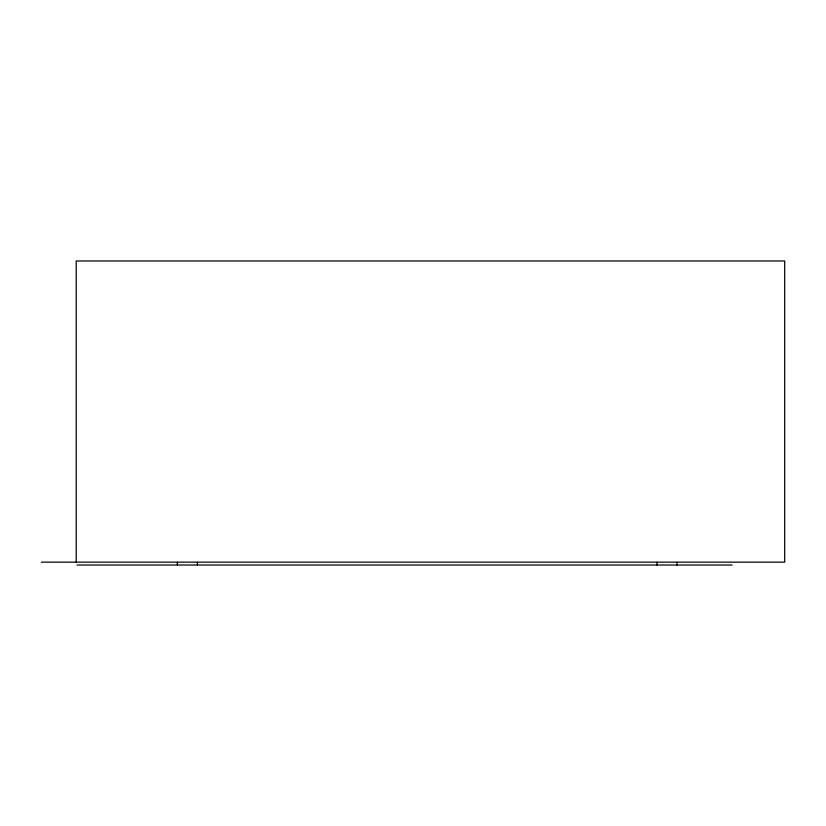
<?xml version="1.0" encoding="UTF-8"?>
<svg xmlns="http://www.w3.org/2000/svg" width="826" height="826" viewBox="0 0 826 826"><rect width="100%" height="100%" fill="white"/><g stroke="black" fill="none" stroke-linecap="round" stroke-linejoin="round"><path stroke-width="1.24" d="M197.404 565.025L197.404 562.465M676.979 565.025L676.99 562.434M41.3 562.155L784.7 562.155L784.7 260.975L76.219 260.975L76.219 562.155M76.983 565.025L732.135 565.025M656.907 562.434L656.907 565.025M177.373 562.454L177.373 565.025"/></g></svg>
